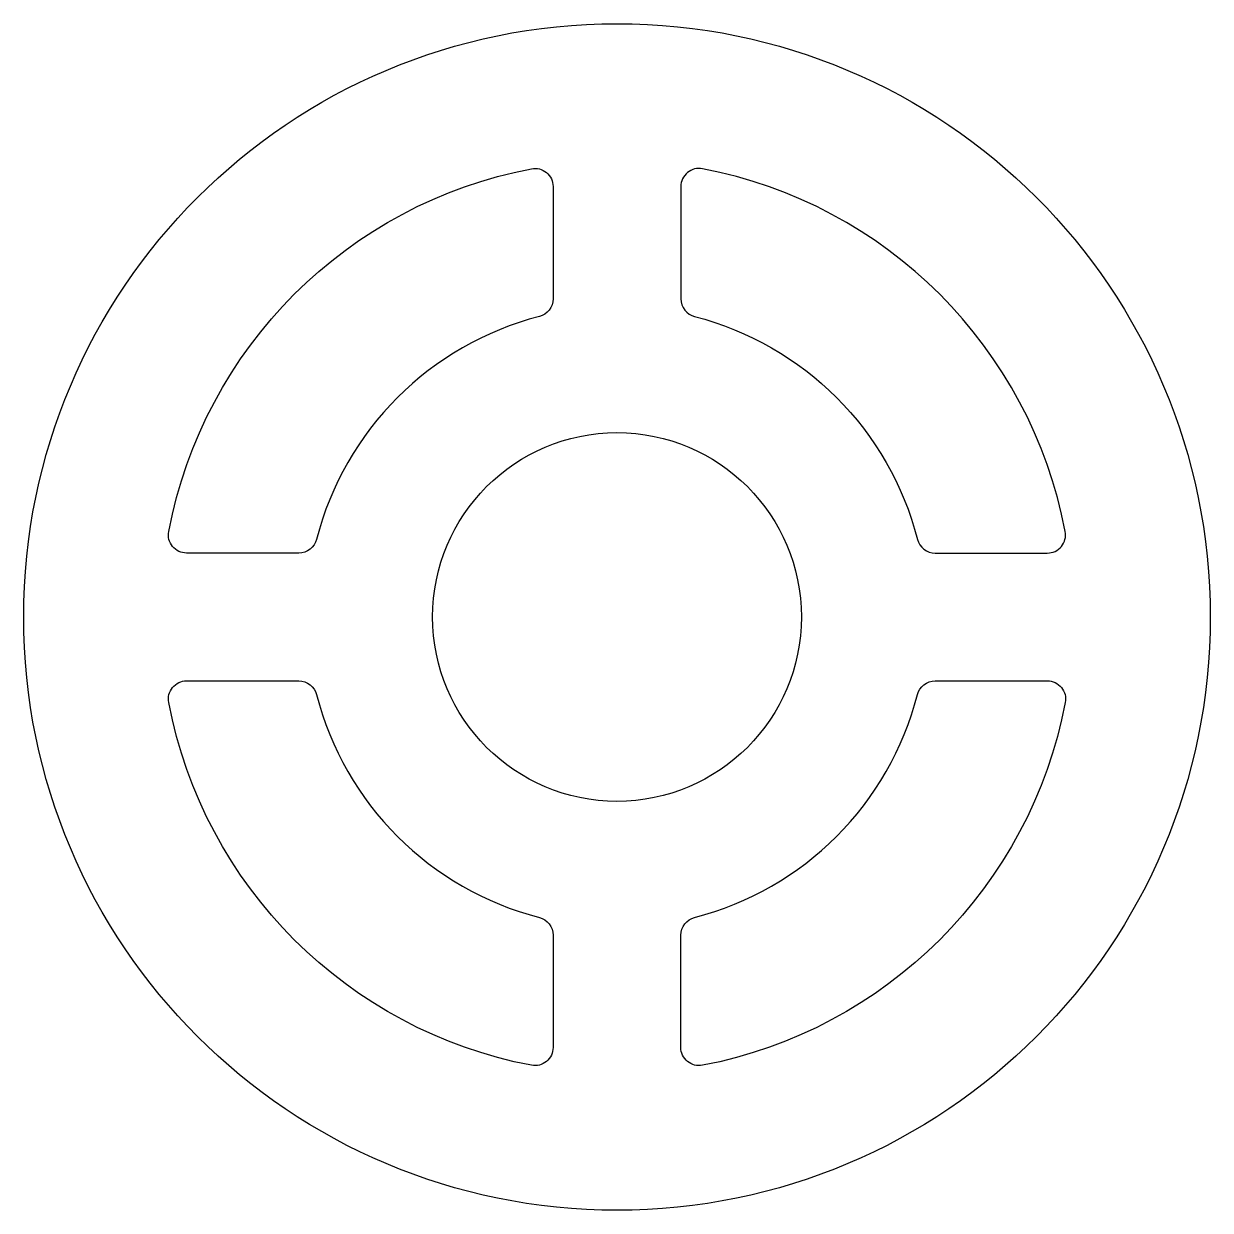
# Model space of a CAD drawing. Extents: x 938.9 to 971.4, y -15.6 to 16.9.
import ezdxf

# ---------------------------------------------------------------- set-up
doc = ezdxf.new("R2010")
doc.units = 0
doc.header["$LTSCALE"] = 15
doc.layers.get('0').update_dxf_attribs({"linetype": 'CONTINUOUS'})

msp = doc.modelspace()

# ---------------------------------------------------------------- linework, layer by layer
at = {"ltscale": 0.05}
for points in [[(952.769, 12.937, -0.470601), (953.363, 12.446), (953.363, 9.373, -0.341999), (952.988, 8.889, 0.272842), (946.883, 2.784, -0.341999), (946.399, 2.409), (943.326, 2.409, -0.470601), (942.835, 3.002, -0.307574)], [(963.343, 2.784, 0.341999), (963.827, 2.409), (966.9, 2.409, 0.470601), (967.391, 3.002, 0.307574), (957.457, 12.937, 0.470601), (956.863, 12.446), (956.863, 9.373, 0.341999), (957.238, 8.889, -0.272842)], [(942.835, -1.685, -0.470601), (943.326, -1.091), (946.399, -1.091, -0.341999), (946.883, -1.466, 0.272842), (952.988, -7.571, -0.341999), (953.363, -8.056), (953.363, -11.129, -0.470601), (952.769, -11.62, -0.307574)], [(957.457, -11.62, -0.470601), (956.863, -11.129), (956.863, -8.056, -0.341999), (957.238, -7.571, 0.272842), (963.343, -1.466, -0.341999), (963.827, -1.091), (966.9, -1.091, -0.470601), (967.391, -1.685, -0.307574)]]:
    msp.add_lwpolyline(points, format="xyb", close=True, dxfattribs=at)
for radius in [16.25, 5.05]:
    msp.add_circle((955.113, 0.659), radius, dxfattribs=at)

doc.saveas('drawing.dxf')
